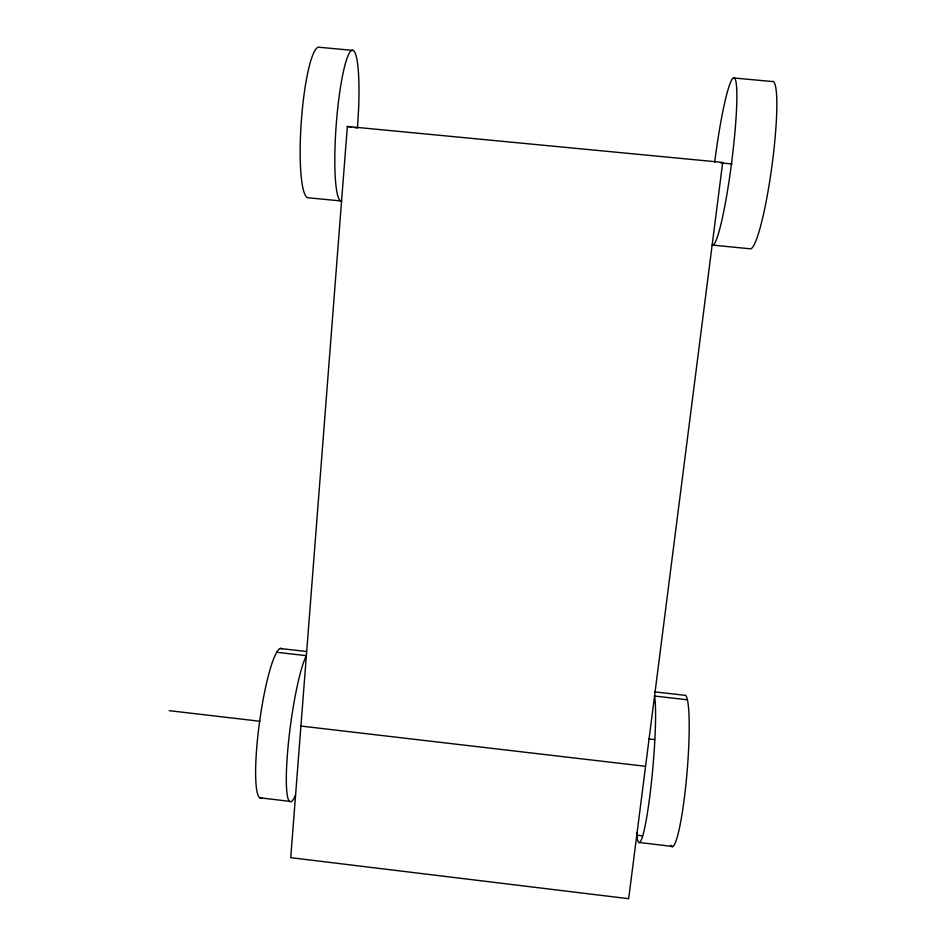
<?xml version="1.0" encoding="UTF-8"?>
<svg xmlns="http://www.w3.org/2000/svg" width="946" height="946" viewBox="0 0 946 946"><rect width="100%" height="100%" fill="white"/><g stroke="black" fill="none" stroke-linecap="round" stroke-linejoin="round"><path stroke-width="1.42" d="M347.348 126.48L290.729 857.667L628.664 898.7L722.697 162.416L347.348 126.48L351.675 127.154M733.493 77.939L772.007 81.51A84.49 10.489 -82.3 0 1 772.007 165.42A84.49 10.489 -82.3 0 1 749.788 248.763L712.149 245.049A84.36 8.408 -82.7 0 0 731.4 164.285A84.36 8.408 -82.7 0 0 734.049 77.82A84.36 8.408 -82.7 0 0 714.691 162.31M353.236 50.422L319.653 47.3A75.55 12.31 -85.9 0 0 301.36 120.639A75.55 12.31 -85.9 0 0 308.668 197.809L341.577 201.037A75.621 10.702 -85.7 0 1 335.7 132.44A75.621 10.702 -85.7 0 1 350.777 51.131A75.621 10.702 -85.7 0 1 358.593 109.334L357.446 128.041L354.561 127.592M720.474 162.866L732.027 163.965M280.122 648.495L306.516 651.498M654.537 691.833L685.59 695.381A76.082 8.656 -85.2 0 1 686.181 781.68A76.082 8.656 -85.2 0 1 670.608 845.275M276.658 652.267L306.374 655.661A75.656 9.957 -82.4 0 0 287.418 754.246A75.656 9.957 -82.4 0 0 295.578 795.054M687.446 699.792L654.549 696.031A75.987 7.036 -84.9 0 1 649.453 798.909A75.987 7.036 -84.9 0 1 636.575 832.906M648.932 738.909L654.573 739.559M169.204 710.671L259.949 721.266M300.923 726.055L645.574 766.307M636.776 835.176L642.641 835.874M639.733 842.543L672.795 846.493M259.76 797.774L289.618 801.345M261.758 797.951A75.585 11.387 -82.2 0 1 259.559 721.904A75.585 11.387 -82.2 0 1 282.062 648.802"/></g></svg>
